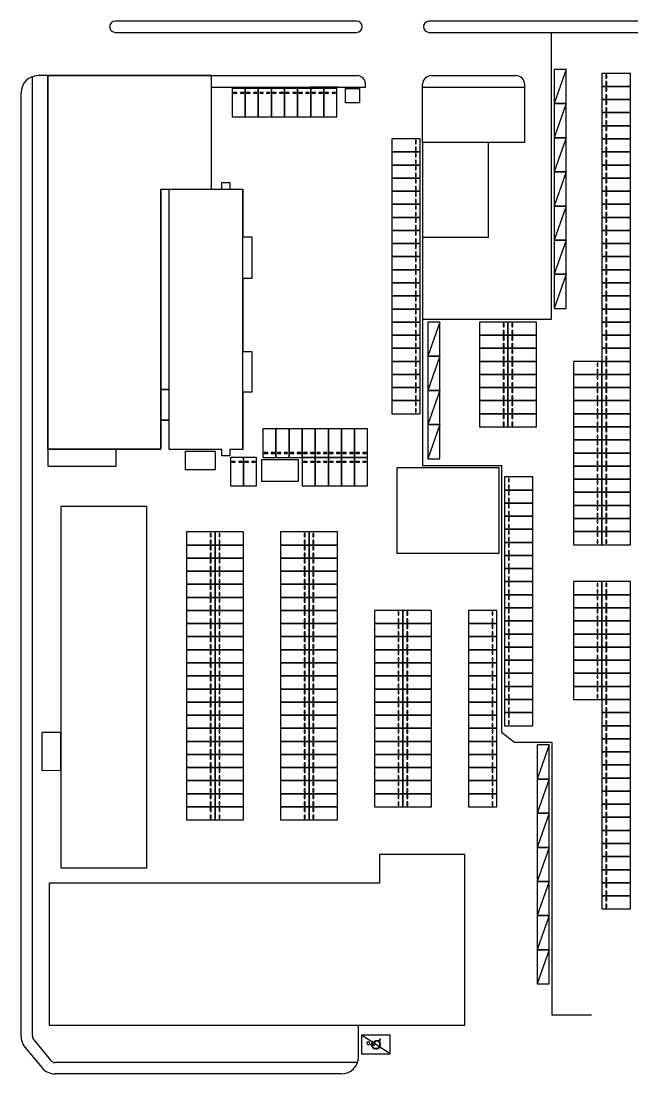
# Model space of a CAD drawing. Header units: millimetres. Extents: x -17369 to 294000, y -718917 to 220315.
# Drawn here: x 273923 to 275420, y -197546 to -194964 of the extents above; entities that cross this region are included whole.
import ezdxf
from ezdxf.xclip import XClip

# ---------------------------------------------------------------- set-up
doc = ezdxf.new("R2010")
doc.units = ezdxf.units.MM
doc.header["$LTSCALE"] = 350
doc.header["$XCLIPFRAME"] = 2
for name, color, linetype in [('xref key map$0$CTR', 8, 'Continuous'), ('xref key map$0$L-BLDG', 9, 'Continuous'), ('xref key map$0$L-건물', 8, 'Continuous'), ('xref key map$0$PARK', 8, 'Continuous')]:
    doc.layers.add(name, color=color, linetype=linetype)

# ---------------------------------------------------------------- blocks, each defined once
blk = doc.blocks.new('xref key map$0$주차구획2300x5000')
at = {"layer": 'xref key map$0$PARK'}
blk.add_lwpolyline([(0, 0), (2300, 0), (2300, 5000), (0, 5000)], close=True, dxfattribs=at)
at = {"layer": 'xref key map$0$PARK', "color": 8}
for points in [[(250, 700), (850, 700), (850, 850), (250, 850)], [(1450, 700), (2050, 700), (2050, 850), (1450, 850)]]:
    blk.add_lwpolyline(points, close=True, dxfattribs=at)
blk = doc.blocks.new('xref key map$0$주차구획3300x5000')
at = {"layer": 'xref key map$0$PARK', "color": 8}
for p, q in [((0, 0), (3300, 5000)), ((1653, 3733), (1545, 2759)), ((1521, 3267), (1507, 3142)), ((1545, 2759), (2258, 2551)), ((1707, 3129), (1676, 2846)), ((1676, 2846), (2372, 2643)), ((1707, 3129), (2216, 2980)), ((1762, 3626), (1720, 3250)), ((1720, 3250), (2250, 3095)), ((2208, 2085), (2219, 1913)), ((2250, 3095), (2216, 2980)), ((2258, 2551), (2311, 1728)), ((2372, 2643), (2424, 1836)), ((2311, 1728), (2622, 1693)), ((2424, 1836), (2614, 1815)), ((2614, 1815), (2622, 1693))]:
    blk.add_line(p, q, dxfattribs=at)
at = {"layer": 'xref key map$0$PARK'}
blk.add_lwpolyline([(0, 0), (3300, 0), (3300, 5000), (0, 5000)], close=True, dxfattribs=at)
at = {"layer": 'xref key map$0$PARK', "color": 8}
for centre, radius, start, end in [((1867, 3842), 240, 244.11815, 207.07082), ((1653, 2478), 800, 99.47859, 315.02603), ((1653, 2478), 680, 102.35799, 324.67673)]:
    blk.add_arc(centre, radius, start, end, dxfattribs=at)
blk = doc.blocks.new('xref key map$0$주차구획2100x6000')
at = {"layer": 'xref key map$0$PARK', "color": 8}
blk.add_line((2100, 6000), (0, 0), dxfattribs=at)
at = {"layer": 'xref key map$0$PARK'}
blk.add_lwpolyline([(0, 0), (2100, 0), (2100, 6000), (0, 6000)], close=True, dxfattribs=at)
blk = doc.blocks.new('xref key map')
at = {"layer": 'xref key map$0$CTR'}
for p, q in [((1443839, 686523), (1443839, 855117)), ((1446569, 855289), (1444839, 855289)), ((1475299, 855289), (1500863, 855289)), ((1513863, 855289), (1528788, 855289)), ((1475299, 853289), (1502363, 853289)), ((1502363, 853289), (1502363, 853789)), ((1512363, 843572), (1512363, 853789)), ((1512363, 853289), (1530288, 853289)), ((1530288, 853789), (1530288, 843572)), ((1441839, 686523), (1441839, 852289)), ((1530288, 843572), (1523952, 843572)), ((1512363, 812497), (1512363, 786793)), ((1512363, 786793), (1526227, 786793)), ((1526227, 786793), (1526227, 739976)), ((1526227, 739976), (1528532, 738209)), ((1528532, 738209), (1535089, 738209)), ((1535089, 738209), (1535089, 690295)), ((1535089, 690295), (1542008, 690295)), ((1501103, 682903), (1501103, 688443)), ((1442527, 684612), (1445518, 680992)), ((1444068, 685886), (1447060, 682266)), ((1500931, 681903), (1447830, 681903)), ((1498103, 679903), (1447830, 679903))]:
    blk.add_line(p, q, dxfattribs=at)
for points in [[(1500752, 862886, 1), (1500752, 864886), (1458402, 864886, 1), (1458402, 862886)], [(1572752, 862886, 1), (1572752, 864886), (1513532, 864886, 1), (1513532, 862886)]]:
    blk.add_lwpolyline(points, format="xyb", close=True, dxfattribs=at)
for points in [[(1512363, 826905), (1512363, 812497), (1534984, 812497), (1534984, 862886)], [(1502325, 853199), (1492596, 853305)]]:
    blk.add_lwpolyline(points, dxfattribs=at)
for centre, radius, start, end in [((1444839, 852289), 3000, 90, 180), ((1500863, 853789), 1500, 0, 90), ((1513863, 853789), 1500, 90, 180), ((1528788, 853789), 1500, 0, 90), ((1444839, 686523), 3000, 180, 219.57127), ((1444839, 686523), 1000, 180, 219.57127), ((1498103, 682903), 3000, 270, 0), ((1447830, 682903), 3000, 219.57127, 270), ((1447830, 682903), 1000, 219.57127, 270)]:
    blk.add_arc(centre, radius, start, end, dxfattribs=at)
at = {"layer": 'xref key map$0$L-BLDG'}
for p, q in [((1446569, 835289), (1446569, 855289)), ((1446569, 855289), (1475299, 855289)), ((1477132, 835330), (1477132, 836530)), ((1477132, 836530), (1478532, 836530)), ((1478532, 836530), (1478532, 835330)), ((1446569, 789654), (1446569, 835289)), ((1466379, 835330), (1466379, 789654)), ((1480785, 826975), (1482357, 826975)), ((1482357, 826975), (1482357, 819674)), ((1482357, 819674), (1480785, 819674)), ((1480785, 806825), (1482357, 806825)), ((1482357, 806825), (1482357, 799674)), ((1466379, 794775), (1466379, 800175)), ((1466379, 800175), (1467879, 800175)), ((1482357, 799674), (1480785, 799674)), ((1467879, 794775), (1466379, 794775)), ((1466379, 789654), (1446569, 789654)), ((1477132, 788483), (1477132, 789620)), ((1478532, 788483), (1477132, 788483)), ((1478532, 789620), (1478532, 788483))]:
    blk.add_line(p, q, dxfattribs=at)
at = {"layer": 'xref key map$0$L-BLDG', "lineweight": 30}
for points in [[(1446569, 855289), (1446569, 789654), (1466379, 789654), (1466379, 794775), (1467879, 794775), (1467879, 800175), (1466379, 800175), (1466379, 835330), (1475299, 835330), (1475299, 855289), (1446569, 855289)], [(1467879, 835330), (1477132, 835330), (1477132, 836530), (1478532, 836530), (1478532, 835330), (1480785, 835330), (1480785, 826975), (1482357, 826975), (1482357, 819674), (1480785, 819674), (1480785, 806825), (1482357, 806825), (1482357, 799674), (1480785, 799674), (1480785, 789620), (1478532, 789620), (1478532, 788483), (1477132, 788483), (1477132, 789620), (1467879, 789620), (1467879, 835330)]]:
    blk.add_lwpolyline(points, dxfattribs=at)
at = {"layer": 'xref key map$0$L-BLDG'}
for points in [[(1512363, 843572), (1512363, 826905), (1523952, 826905), (1523952, 843572)], [(1446569, 786654), (1458569, 786654), (1458569, 789654), (1446569, 789654)], [(1475932, 786025), (1470732, 786025), (1470732, 789300), (1475932, 789300)], [(1484071, 784068), (1490571, 784068), (1490571, 787768), (1484071, 787768)], [(1507827, 771393), (1525827, 771393), (1525827, 786393), (1507827, 786393)], [(1448869, 779645), (1463869, 779645), (1463869, 716045), (1448869, 716045)], [(1445471, 733240), (1448833, 733242), (1448833, 739902), (1445471, 739901)], [(1446779, 688443), (1519779, 688443), (1519779, 718443), (1504779, 718443), (1504779, 713443), (1446779, 713443)]]:
    blk.add_lwpolyline(points, close=True, dxfattribs=at)
for points in [[(1477132, 835330), (1477132, 836530), (1478532, 836530), (1478532, 835330)], [(1467879, 835330), (1480785, 835330)], [(1480785, 789620), (1480785, 835330)], [(1480785, 826975), (1482357, 826975), (1482357, 819674), (1480785, 819674)], [(1480785, 806825), (1482357, 806825), (1482357, 799674), (1480785, 799674)], [(1467879, 794775), (1466379, 794775), (1466379, 800175), (1467879, 800175)], [(1478532, 789620), (1478532, 788483), (1477132, 788483), (1477132, 789620)]]:
    blk.add_lwpolyline(points, dxfattribs=at)
at = {"layer": 'xref key map$0$L-건물'}
blk.add_lwpolyline([(1498807, 850544), (1498807, 853045), (1501307, 853044), (1501307, 850544)], close=True, dxfattribs=at)
at = {"layer": 'xref key map$0$PARK'}
for name, p in [('xref key map$0$주차구획2100x6000', (1535484, 850386)), ('xref key map$0$주차구획2100x6000', (1535484, 844386)), ('xref key map$0$주차구획2100x6000', (1535484, 838386)), ('xref key map$0$주차구획2100x6000', (1535484, 832386)), ('xref key map$0$주차구획2100x6000', (1535484, 826386)), ('xref key map$0$주차구획2100x6000', (1535484, 820386)), ('xref key map$0$주차구획2100x6000', (1535484, 814386)), ('xref key map$0$주차구획2100x6000', (1513266, 805989)), ('xref key map$0$주차구획2100x6000', (1513266, 799989)), ('xref key map$0$주차구획2100x6000', (1513266, 793989)), ('xref key map$0$주차구획2100x6000', (1513266, 787989)), ('xref key map$0$주차구획2300x5000', (1484314, 788230)), ('xref key map$0$주차구획2300x5000', (1486614, 788230)), ('xref key map$0$주차구획2300x5000', (1488914, 788230)), ('xref key map$0$주차구획2300x5000', (1491214, 788230)), ('xref key map$0$주차구획2300x5000', (1493514, 788230)), ('xref key map$0$주차구획2300x5000', (1495814, 788230)), ('xref key map$0$주차구획2300x5000', (1498114, 788230)), ('xref key map$0$주차구획2300x5000', (1500414, 788230)), ('xref key map$0$주차구획2100x6000', (1532489, 731709)), ('xref key map$0$주차구획2100x6000', (1532489, 725709)), ('xref key map$0$주차구획2100x6000', (1532489, 719709)), ('xref key map$0$주차구획2100x6000', (1532489, 713709)), ('xref key map$0$주차구획2100x6000', (1532489, 707709)), ('xref key map$0$주차구획2100x6000', (1532489, 701709)), ('xref key map$0$주차구획2100x6000', (1532489, 695709))]:
    blk.add_blockref(name, p, dxfattribs=at)
for name, p, rotation in [('xref key map$0$주차구획2300x5000', (1543866, 855689), 270), ('xref key map$0$주차구획2300x5000', (1481207, 853045), 180), ('xref key map$0$주차구획2300x5000', (1483507, 853045), 180), ('xref key map$0$주차구획2300x5000', (1485807, 853045), 180), ('xref key map$0$주차구획2300x5000', (1488107, 853045), 180), ('xref key map$0$주차구획2300x5000', (1490407, 853045), 180), ('xref key map$0$주차구획2300x5000', (1492707, 853045), 180), ('xref key map$0$주차구획2300x5000', (1495007, 853045), 180), ('xref key map$0$주차구획2300x5000', (1497307, 853045), 180), ('xref key map$0$주차구획2300x5000', (1543866, 853389), 270), ('xref key map$0$주차구획2300x5000', (1543866, 851089), 270), ('xref key map$0$주차구획2300x5000', (1543866, 848789), 270), ('xref key map$0$주차구획2300x5000', (1543866, 846489), 270), ('xref key map$0$주차구획2300x5000', (1511964, 841889), 90), ('xref key map$0$주차구획2300x5000', (1543866, 844189), 270), ('xref key map$0$주차구획2300x5000', (1511964, 839589), 90), ('xref key map$0$주차구획2300x5000', (1543866, 841889), 270), ('xref key map$0$주차구획2300x5000', (1511964, 837289), 90), ('xref key map$0$주차구획2300x5000', (1543866, 839589), 270), ('xref key map$0$주차구획2300x5000', (1511964, 834989), 90), ('xref key map$0$주차구획2300x5000', (1543866, 837289), 270), ('xref key map$0$주차구획2300x5000', (1511964, 832689), 90), ('xref key map$0$주차구획2300x5000', (1543866, 834989), 270), ('xref key map$0$주차구획2300x5000', (1511964, 830389), 90), ('xref key map$0$주차구획2300x5000', (1543866, 832689), 270), ('xref key map$0$주차구획2300x5000', (1511964, 828089), 90), ('xref key map$0$주차구획2300x5000', (1543866, 830389), 270), ('xref key map$0$주차구획2300x5000', (1511964, 825789), 90), ('xref key map$0$주차구획2300x5000', (1543866, 828089), 270), ('xref key map$0$주차구획2300x5000', (1511964, 823489), 90), ('xref key map$0$주차구획2300x5000', (1543866, 825789), 270), ('xref key map$0$주차구획2300x5000', (1511964, 821189), 90), ('xref key map$0$주차구획2300x5000', (1543866, 823489), 270), ('xref key map$0$주차구획2300x5000', (1511964, 818889), 90), ('xref key map$0$주차구획2300x5000', (1543866, 821189), 270), ('xref key map$0$주차구획2300x5000', (1511964, 816589), 90), ('xref key map$0$주차구획2300x5000', (1543866, 818889), 270), ('xref key map$0$주차구획2300x5000', (1511964, 814289), 90), ('xref key map$0$주차구획2300x5000', (1543866, 816589), 270), ('xref key map$0$주차구획2300x5000', (1511964, 811989), 90), ('xref key map$0$주차구획2300x5000', (1543866, 814289), 270), ('xref key map$0$주차구획2300x5000', (1511964, 809689), 90), ('xref key map$0$주차구획2300x5000', (1527366, 809689), 90), ('xref key map$0$주차구획2300x5000', (1527366, 811989), 270), ('xref key map$0$주차구획2300x5000', (1543866, 811989), 270), ('xref key map$0$주차구획2300x5000', (1511964, 807389), 90), ('xref key map$0$주차구획2300x5000', (1527366, 807389), 90), ('xref key map$0$주차구획2300x5000', (1527366, 809689), 270), ('xref key map$0$주차구획2300x5000', (1543866, 809689), 270), ('xref key map$0$주차구획2300x5000', (1511964, 805089), 90), ('xref key map$0$주차구획2300x5000', (1527366, 805089), 90), ('xref key map$0$주차구획2300x5000', (1527366, 807389), 270), ('xref key map$0$주차구획2300x5000', (1543866, 807389), 270), ('xref key map$0$주차구획2300x5000', (1511964, 802789), 90), ('xref key map$0$주차구획2300x5000', (1527366, 802789), 90), ('xref key map$0$주차구획2300x5000', (1527366, 805089), 270), ('xref key map$0$주차구획2300x5000', (1543866, 802789), 90), ('xref key map$0$주차구획2300x5000', (1543866, 805089), 270), ('xref key map$0$주차구획2300x5000', (1511964, 800489), 90), ('xref key map$0$주차구획2300x5000', (1527366, 800489), 90), ('xref key map$0$주차구획2300x5000', (1527366, 802789), 270), ('xref key map$0$주차구획2300x5000', (1543866, 800489), 90), ('xref key map$0$주차구획2300x5000', (1543866, 802789), 270), ('xref key map$0$주차구획2300x5000', (1511964, 798189), 90), ('xref key map$0$주차구획2300x5000', (1527366, 798189), 90), ('xref key map$0$주차구획2300x5000', (1527366, 800489), 270), ('xref key map$0$주차구획2300x5000', (1543866, 798189), 90), ('xref key map$0$주차구획2300x5000', (1543866, 800489), 270), ('xref key map$0$주차구획2300x5000', (1511964, 795889), 90), ('xref key map$0$주차구획2300x5000', (1527366, 795889), 90), ('xref key map$0$주차구획2300x5000', (1527366, 798189), 270), ('xref key map$0$주차구획2300x5000', (1543866, 795889), 90), ('xref key map$0$주차구획2300x5000', (1543866, 798189), 270), ('xref key map$0$주차구획2300x5000', (1527366, 793589), 90), ('xref key map$0$주차구획2300x5000', (1527366, 795889), 270), ('xref key map$0$주차구획2300x5000', (1543866, 793589), 90), ('xref key map$0$주차구획2300x5000', (1543866, 795889), 270), ('xref key map$0$주차구획2300x5000', (1543866, 791289), 90), ('xref key map$0$주차구획2300x5000', (1543866, 793589), 270), ('xref key map$0$주차구획2300x5000', (1543866, 788989), 90), ('xref key map$0$주차구획2300x5000', (1543866, 791289), 270), ('xref key map$0$주차구획2300x5000', (1480914, 788230), 180), ('xref key map$0$주차구획2300x5000', (1483214, 788230), 180), ('xref key map$0$주차구획2300x5000', (1493514, 788230), 180), ('xref key map$0$주차구획2300x5000', (1495814, 788230), 180), ('xref key map$0$주차구획2300x5000', (1498114, 788230), 180), ('xref key map$0$주차구획2300x5000', (1500414, 788230), 180), ('xref key map$0$주차구획2300x5000', (1502714, 788230), 180), ('xref key map$0$주차구획2300x5000', (1543866, 786689), 90), ('xref key map$0$주차구획2300x5000', (1543866, 788989), 270), ('xref key map$0$주차구획2300x5000', (1543866, 784389), 90), ('xref key map$0$주차구획2300x5000', (1543866, 786689), 270), ('xref key map$0$주차구획2300x5000', (1526727, 784789), 270), ('xref key map$0$주차구획2300x5000', (1543866, 782089), 90), ('xref key map$0$주차구획2300x5000', (1543866, 784389), 270), ('xref key map$0$주차구획2300x5000', (1526727, 782489), 270), ('xref key map$0$주차구획2300x5000', (1543866, 779789), 90), ('xref key map$0$주차구획2300x5000', (1543866, 782089), 270), ('xref key map$0$주차구획2300x5000', (1526727, 780189), 270), ('xref key map$0$주차구획2300x5000', (1543866, 777489), 90), ('xref key map$0$주차구획2300x5000', (1543866, 779789), 270), ('xref key map$0$주차구획2300x5000', (1526727, 777889), 270), ('xref key map$0$주차구획2300x5000', (1543866, 775189), 90), ('xref key map$0$주차구획2300x5000', (1543866, 777489), 270), ('xref key map$0$주차구획2300x5000', (1475916, 772830), 90), ('xref key map$0$주차구획2300x5000', (1475916, 775130), 270), ('xref key map$0$주차구획2300x5000', (1492416, 772830), 90), ('xref key map$0$주차구획2300x5000', (1492416, 775130), 270), ('xref key map$0$주차구획2300x5000', (1526727, 775589), 270), ('xref key map$0$주차구획2300x5000', (1543866, 772889), 90), ('xref key map$0$주차구획2300x5000', (1543866, 775189), 270), ('xref key map$0$주차구획2300x5000', (1526727, 773289), 270), ('xref key map$0$주차구획2300x5000', (1475916, 770530), 90), ('xref key map$0$주차구획2300x5000', (1475916, 772830), 270), ('xref key map$0$주차구획2300x5000', (1492416, 770530), 90), ('xref key map$0$주차구획2300x5000', (1492416, 772830), 270), ('xref key map$0$주차구획2300x5000', (1475916, 768230), 90), ('xref key map$0$주차구획2300x5000', (1475916, 770530), 270), ('xref key map$0$주차구획2300x5000', (1492416, 768230), 90), ('xref key map$0$주차구획2300x5000', (1492416, 770530), 270), ('xref key map$0$주차구획2300x5000', (1526727, 770989), 270), ('xref key map$0$주차구획2300x5000', (1475916, 765930), 90), ('xref key map$0$주차구획2300x5000', (1475916, 768230), 270), ('xref key map$0$주차구획2300x5000', (1492416, 765930), 90), ('xref key map$0$주차구획2300x5000', (1492416, 768230), 270), ('xref key map$0$주차구획2300x5000', (1526727, 768689), 270), ('xref key map$0$주차구획2300x5000', (1475916, 763630), 90), ('xref key map$0$주차구획2300x5000', (1475916, 765930), 270), ('xref key map$0$주차구획2300x5000', (1492416, 763630), 90), ('xref key map$0$주차구획2300x5000', (1492416, 765930), 270), ('xref key map$0$주차구획2300x5000', (1526727, 766389), 270), ('xref key map$0$주차구획2300x5000', (1543866, 764089), 90), ('xref key map$0$주차구획2300x5000', (1543866, 766389), 270), ('xref key map$0$주차구획2300x5000', (1526727, 764089), 270), ('xref key map$0$주차구획2300x5000', (1543866, 761789), 90), ('xref key map$0$주차구획2300x5000', (1543866, 764089), 270), ('xref key map$0$주차구획2300x5000', (1475916, 761330), 90), ('xref key map$0$주차구획2300x5000', (1475916, 763630), 270), ('xref key map$0$주차구획2300x5000', (1492416, 761330), 90), ('xref key map$0$주차구획2300x5000', (1492416, 763630), 270), ('xref key map$0$주차구획2300x5000', (1475916, 759030), 90), ('xref key map$0$주차구획2300x5000', (1475916, 761330), 270), ('xref key map$0$주차구획2300x5000', (1492416, 759030), 90), ('xref key map$0$주차구획2300x5000', (1492416, 761330), 270), ('xref key map$0$주차구획2300x5000', (1508916, 759030), 90), ('xref key map$0$주차구획2300x5000', (1508916, 761330), 270), ('xref key map$0$주차구획2300x5000', (1525416, 759030), 90), ('xref key map$0$주차구획2300x5000', (1526727, 761789), 270), ('xref key map$0$주차구획2300x5000', (1543866, 759489), 90), ('xref key map$0$주차구획2300x5000', (1543866, 761789), 270), ('xref key map$0$주차구획2300x5000', (1475916, 756730), 90), ('xref key map$0$주차구획2300x5000', (1475916, 759030), 270), ('xref key map$0$주차구획2300x5000', (1492416, 756730), 90), ('xref key map$0$주차구획2300x5000', (1492416, 759030), 270), ('xref key map$0$주차구획2300x5000', (1508916, 756730), 90), ('xref key map$0$주차구획2300x5000', (1508916, 759030), 270), ('xref key map$0$주차구획2300x5000', (1525416, 756730), 90), ('xref key map$0$주차구획2300x5000', (1526727, 759489), 270), ('xref key map$0$주차구획2300x5000', (1543866, 757189), 90), ('xref key map$0$주차구획2300x5000', (1543866, 759489), 270), ('xref key map$0$주차구획2300x5000', (1475916, 754430), 90), ('xref key map$0$주차구획2300x5000', (1475916, 756730), 270), ('xref key map$0$주차구획2300x5000', (1492416, 754430), 90), ('xref key map$0$주차구획2300x5000', (1492416, 756730), 270), ('xref key map$0$주차구획2300x5000', (1508916, 754430), 90), ('xref key map$0$주차구획2300x5000', (1508916, 756730), 270), ('xref key map$0$주차구획2300x5000', (1525416, 754430), 90), ('xref key map$0$주차구획2300x5000', (1526727, 757189), 270), ('xref key map$0$주차구획2300x5000', (1543866, 754889), 90), ('xref key map$0$주차구획2300x5000', (1543866, 757189), 270), ('xref key map$0$주차구획2300x5000', (1526727, 754889), 270), ('xref key map$0$주차구획2300x5000', (1543866, 752589), 90), ('xref key map$0$주차구획2300x5000', (1543866, 754889), 270), ('xref key map$0$주차구획2300x5000', (1475916, 752130), 90), ('xref key map$0$주차구획2300x5000', (1475916, 754430), 270), ('xref key map$0$주차구획2300x5000', (1492416, 752130), 90), ('xref key map$0$주차구획2300x5000', (1492416, 754430), 270), ('xref key map$0$주차구획2300x5000', (1508916, 752130), 90), ('xref key map$0$주차구획2300x5000', (1508916, 754430), 270), ('xref key map$0$주차구획2300x5000', (1525416, 752130), 90), ('xref key map$0$주차구획2300x5000', (1475916, 749830), 90), ('xref key map$0$주차구획2300x5000', (1475916, 752130), 270), ('xref key map$0$주차구획2300x5000', (1492416, 749830), 90), ('xref key map$0$주차구획2300x5000', (1492416, 752130), 270), ('xref key map$0$주차구획2300x5000', (1508916, 749830), 90), ('xref key map$0$주차구획2300x5000', (1508916, 752130), 270), ('xref key map$0$주차구획2300x5000', (1525416, 749830), 90), ('xref key map$0$주차구획2300x5000', (1526727, 752589), 270), ('xref key map$0$주차구획2300x5000', (1543866, 750289), 90), ('xref key map$0$주차구획2300x5000', (1543866, 752589), 270), ('xref key map$0$주차구획2300x5000', (1475916, 747530), 90), ('xref key map$0$주차구획2300x5000', (1475916, 749830), 270), ('xref key map$0$주차구획2300x5000', (1492416, 747530), 90), ('xref key map$0$주차구획2300x5000', (1492416, 749830), 270), ('xref key map$0$주차구획2300x5000', (1508916, 747530), 90), ('xref key map$0$주차구획2300x5000', (1508916, 749830), 270), ('xref key map$0$주차구획2300x5000', (1525416, 747530), 90), ('xref key map$0$주차구획2300x5000', (1526727, 750289), 270), ('xref key map$0$주차구획2300x5000', (1543866, 747989), 90), ('xref key map$0$주차구획2300x5000', (1543866, 750289), 270), ('xref key map$0$주차구획2300x5000', (1475916, 745230), 90), ('xref key map$0$주차구획2300x5000', (1475916, 747530), 270), ('xref key map$0$주차구획2300x5000', (1492416, 745230), 90), ('xref key map$0$주차구획2300x5000', (1492416, 747530), 270), ('xref key map$0$주차구획2300x5000', (1508916, 745230), 90), ('xref key map$0$주차구획2300x5000', (1508916, 747530), 270), ('xref key map$0$주차구획2300x5000', (1525416, 745230), 90), ('xref key map$0$주차구획2300x5000', (1526727, 747989), 270), ('xref key map$0$주차구획2300x5000', (1543866, 745689), 90), ('xref key map$0$주차구획2300x5000', (1543866, 747989), 270), ('xref key map$0$주차구획2300x5000', (1526727, 745689), 270), ('xref key map$0$주차구획2300x5000', (1543866, 745689), 270), ('xref key map$0$주차구획2300x5000', (1475916, 742930), 90), ('xref key map$0$주차구획2300x5000', (1475916, 745230), 270), ('xref key map$0$주차구획2300x5000', (1492416, 742930), 90), ('xref key map$0$주차구획2300x5000', (1492416, 745230), 270), ('xref key map$0$주차구획2300x5000', (1508916, 742930), 90), ('xref key map$0$주차구획2300x5000', (1508916, 745230), 270), ('xref key map$0$주차구획2300x5000', (1525416, 742930), 90), ('xref key map$0$주차구획2300x5000', (1475916, 740630), 90), ('xref key map$0$주차구획2300x5000', (1475916, 742930), 270), ('xref key map$0$주차구획2300x5000', (1492416, 740630), 90), ('xref key map$0$주차구획2300x5000', (1492416, 742930), 270), ('xref key map$0$주차구획2300x5000', (1508916, 740630), 90), ('xref key map$0$주차구획2300x5000', (1508916, 742930), 270), ('xref key map$0$주차구획2300x5000', (1525416, 740630), 90), ('xref key map$0$주차구획2300x5000', (1526727, 743389), 270), ('xref key map$0$주차구획2300x5000', (1543866, 743389), 270), ('xref key map$0$주차구획2300x5000', (1475916, 738330), 90), ('xref key map$0$주차구획2300x5000', (1475916, 740630), 270), ('xref key map$0$주차구획2300x5000', (1492416, 738330), 90), ('xref key map$0$주차구획2300x5000', (1492416, 740630), 270), ('xref key map$0$주차구획2300x5000', (1508916, 738330), 90), ('xref key map$0$주차구획2300x5000', (1508916, 740630), 270), ('xref key map$0$주차구획2300x5000', (1525416, 738330), 90), ('xref key map$0$주차구획2300x5000', (1543866, 741089), 270), ('xref key map$0$주차구획2300x5000', (1475916, 736030), 90), ('xref key map$0$주차구획2300x5000', (1475916, 738330), 270), ('xref key map$0$주차구획2300x5000', (1492416, 736030), 90), ('xref key map$0$주차구획2300x5000', (1492416, 738330), 270), ('xref key map$0$주차구획2300x5000', (1508916, 736030), 90), ('xref key map$0$주차구획2300x5000', (1508916, 738330), 270), ('xref key map$0$주차구획2300x5000', (1525416, 736030), 90), ('xref key map$0$주차구획2300x5000', (1543866, 738789), 270), ('xref key map$0$주차구획2300x5000', (1543866, 736489), 270), ('xref key map$0$주차구획2300x5000', (1475916, 733730), 90), ('xref key map$0$주차구획2300x5000', (1475916, 736030), 270), ('xref key map$0$주차구획2300x5000', (1492416, 733730), 90), ('xref key map$0$주차구획2300x5000', (1492416, 736030), 270), ('xref key map$0$주차구획2300x5000', (1508916, 733730), 90), ('xref key map$0$주차구획2300x5000', (1508916, 736030), 270), ('xref key map$0$주차구획2300x5000', (1525416, 733730), 90), ('xref key map$0$주차구획2300x5000', (1475916, 731430), 90), ('xref key map$0$주차구획2300x5000', (1475916, 733730), 270), ('xref key map$0$주차구획2300x5000', (1492416, 731430), 90), ('xref key map$0$주차구획2300x5000', (1492416, 733730), 270), ('xref key map$0$주차구획2300x5000', (1508916, 731430), 90), ('xref key map$0$주차구획2300x5000', (1508916, 733730), 270), ('xref key map$0$주차구획2300x5000', (1525416, 731430), 90), ('xref key map$0$주차구획2300x5000', (1543866, 734189), 270), ('xref key map$0$주차구획2300x5000', (1475916, 729130), 90), ('xref key map$0$주차구획2300x5000', (1475916, 731430), 270), ('xref key map$0$주차구획2300x5000', (1492416, 729130), 90), ('xref key map$0$주차구획2300x5000', (1492416, 731430), 270), ('xref key map$0$주차구획2300x5000', (1508916, 729130), 90), ('xref key map$0$주차구획2300x5000', (1508916, 731430), 270), ('xref key map$0$주차구획2300x5000', (1525416, 729130), 90), ('xref key map$0$주차구획2300x5000', (1543866, 731889), 270), ('xref key map$0$주차구획2300x5000', (1475916, 726830), 90), ('xref key map$0$주차구획2300x5000', (1475916, 729130), 270), ('xref key map$0$주차구획2300x5000', (1492416, 726830), 90), ('xref key map$0$주차구획2300x5000', (1492416, 729130), 270), ('xref key map$0$주차구획2300x5000', (1508916, 726830), 90), ('xref key map$0$주차구획2300x5000', (1508916, 729130), 270), ('xref key map$0$주차구획2300x5000', (1525416, 726830), 90), ('xref key map$0$주차구획2300x5000', (1543866, 729589), 270), ('xref key map$0$주차구획2300x5000', (1543866, 727289), 270), ('xref key map$0$주차구획2300x5000', (1475916, 724530), 90), ('xref key map$0$주차구획2300x5000', (1475916, 726830), 270), ('xref key map$0$주차구획2300x5000', (1492416, 724530), 90), ('xref key map$0$주차구획2300x5000', (1492416, 726830), 270), ('xref key map$0$주차구획2300x5000', (1543866, 724989), 270), ('xref key map$0$주차구획2300x5000', (1543866, 722689), 270), ('xref key map$0$주차구획2300x5000', (1543866, 720389), 270), ('xref key map$0$주차구획2300x5000', (1543866, 718089), 270), ('xref key map$0$주차구획2300x5000', (1543866, 715789), 270), ('xref key map$0$주차구획2300x5000', (1543866, 713489), 270), ('xref key map$0$주차구획2300x5000', (1543866, 711189), 270), ('xref key map$0$주차구획3300x5000', (1506657, 683425), 90)]:
    blk.add_blockref(name, p, dxfattribs=dict(at, rotation=rotation))

msp = doc.modelspace()

# ---------------------------------------------------------------- block references
ref = msp.add_blockref('xref key map', (253797.2, -207036.5), dxfattribs=dict(xscale=0.01395821451102549, yscale=0.01395821451102549, zscale=0.01395821451102549))
XClip(ref).set_block_clipping_path([(-0.0000000075, 167165.6021255665), (2389260.125662934, 1718467.6565462798)])

doc.saveas('drawing.dxf')
